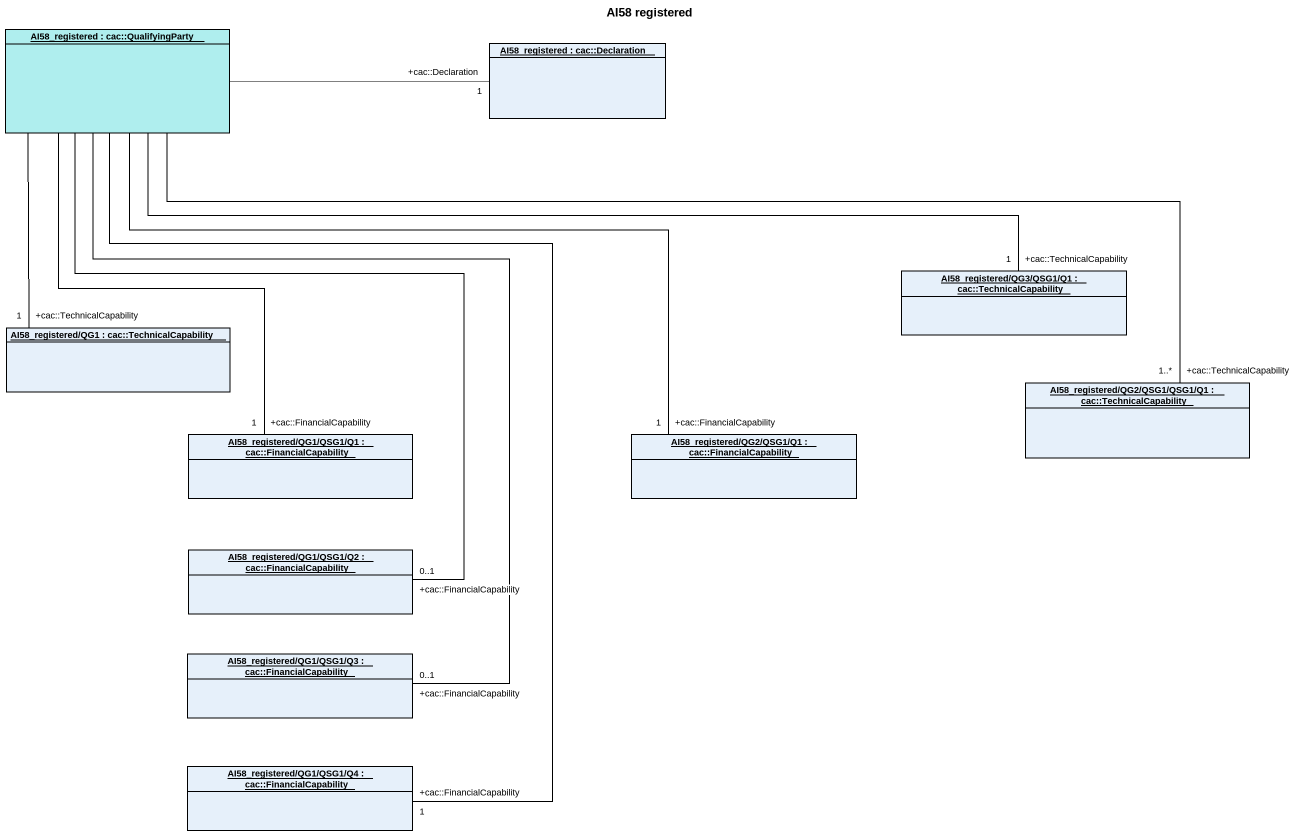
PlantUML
@startuml
title AI58 registered
hide circle
hide empty members
object "AI58_registered : cac::QualifyingParty" as AI58_registered #AFEEEE
object "AI58_registered : cac::Declaration" as AI58_registered_2
object "AI58_registered/QG3/QSG1/Q1 : cac::TechnicalCapability" as AI58_registered_QG3_QSG1_Q1
object "AI58_registered/QG1 : cac::TechnicalCapability" as AI58_registered_QG1
object "AI58_registered/QG2/QSG1/QSG1/Q1 : cac::TechnicalCapability" as AI58_registered_QG2_QSG1
object "AI58_registered/QG1/QSG1/Q1 : cac::FinancialCapability" as AI58_registered_QG1_QSG1_Q1
object "AI58_registered/QG2/QSG1/Q1 : cac::FinancialCapability" as AI58_registered_QG2_QSG1_Q1
object "AI58_registered/QG1/QSG1/Q2 : cac::FinancialCapability" as AI58_registered_QG1_QSG1_Q2
object "AI58_registered/QG1/QSG1/Q3 : cac::FinancialCapability" as AI58_registered_QG1_QSG1_Q3
object "AI58_registered/QG1/QSG1/Q4 : cac::FinancialCapability" as AI58_registered_QG1_QSG1_Q4
AI58_registered -right- "+cac::Declaration\n1" AI58_registered_2
AI58_registered -right- "+cac::TechnicalCapability\n1" AI58_registered_QG3_QSG1_Q1
AI58_registered -- "+cac::TechnicalCapability\n1" AI58_registered_QG1
AI58_registered -right- "+cac::TechnicalCapability\n1..*" AI58_registered_QG2_QSG1
AI58_registered -- "+cac::FinancialCapability\n1" AI58_registered_QG1_QSG1_Q1
AI58_registered -- "+cac::FinancialCapability\n1" AI58_registered_QG2_QSG1_Q1
AI58_registered -- "+cac::FinancialCapability\n0..1" AI58_registered_QG1_QSG1_Q2
AI58_registered -- "+cac::FinancialCapability\n0..1" AI58_registered_QG1_QSG1_Q3
AI58_registered -- "+cac::FinancialCapability\n1" AI58_registered_QG1_QSG1_Q4
@enduml
